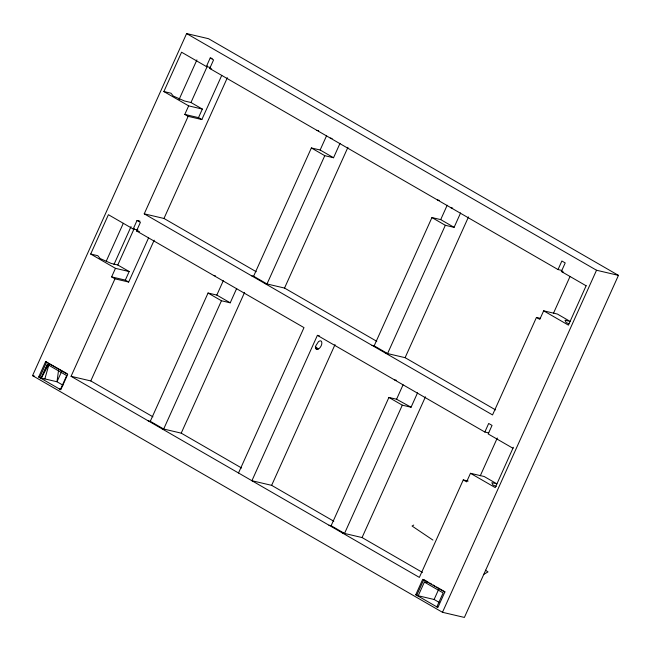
<?xml version="1.0" encoding="UTF-8"?>
<svg xmlns="http://www.w3.org/2000/svg" width="651" height="651" viewBox="0 0 651 651"><rect width="100%" height="100%" fill="white"/><g stroke="black" fill="none" stroke-linecap="round" stroke-linejoin="round"><path stroke-width="0.98" d="M58.614 369.76L57.003 381.763L62.919 385.18M44.829 378.915L49.004 364.414M32.55 375.627L186.609 33.567L208.523 38.702L618.45 275.373L464.391 617.433L442.477 612.298L32.55 375.627L34.454 376.075M115.471 268.342L111.622 276.895L125.317 280.101L129.175 271.548L115.471 268.342L90.692 254.036L108.408 214.7L133.186 229.006L138.085 230.153M188.652 105.869L184.794 114.413L198.498 117.628L202.347 109.075L188.652 105.869L163.865 91.555L181.58 52.218L206.367 66.532L210.281 67.444M45.611 361.622L67.712 374.382L60.779 389.77L38.678 377.01L45.611 361.622L67.11 373.658M38.678 377.01L39.776 377.271L46.709 361.875M48.353 365.17L41.33 378.093L47.49 364.414L41.111 378.044L39.776 377.271M106.227 261.23L123.308 223.301M179.033 99.587L196.911 59.892M61.528 371.729L57.003 381.763L40.02 377.783M113.958 264.526L131.038 226.597M133.186 229.006L137.044 220.453L139.973 221.145M206.367 66.532L210.216 57.98L212.177 58.435M90.692 254.036L97.813 255.705L100.132 258.545L111.207 263.435L117.782 264.981L134.269 228.387M163.865 91.555L170.993 93.223L173.304 96.063L184.388 100.962L190.963 102.5L207.441 65.906M468.167 481.065L463.268 479.917L419.366 577.404L71.065 376.311L114.967 278.831L128.67 282.038L148.583 237.835M238.518 472.992L303.993 327.616L136.539 230.942L140.388 222.39L137.044 220.453M540.363 318.355L536.448 317.444L492.538 414.923L144.237 213.837L188.147 116.35L201.851 119.556L221.755 75.353M561.927 270.466L558.013 269.555L209.72 68.461L213.569 59.908L210.216 57.98M71.065 376.311L90.79 380.933L154.181 240.186M144.237 213.837L163.971 218.459L227.362 77.713M148.094 420.782L150.283 421.303L208.051 293.031L216.824 295.082L230.218 302.813L236.704 288.409M216.824 295.082L223.309 280.679M230.218 302.813L221.454 300.762L163.678 429.033L150.283 421.303M161.489 428.521L181.214 433.143L244.605 292.397M251.408 275.715L253.605 276.227L311.373 147.956L320.146 150.007L333.54 157.737L340.025 143.334M320.146 150.007L326.631 135.603M333.54 157.737L324.768 155.687L267 283.958L253.605 276.227M264.811 283.445L284.536 288.067L347.927 147.321M319.356 335.81L317.387 335.355L251.913 480.723L271.638 485.345L333.784 521.223M271.638 485.345L335.029 344.599M371.973 345.315L374.17 345.836L431.938 217.564L440.711 219.615L454.105 227.345L460.591 212.942M440.711 219.615L447.196 205.211M454.105 227.345L445.333 225.295L387.565 353.566L374.17 345.836M385.376 353.054L405.101 357.676L468.492 216.929M328.942 525.194L331.131 525.715L388.907 397.444L396.573 399.234L411.066 407.225L417.551 392.822M396.573 399.234L403.059 384.831M411.066 407.225L402.302 405.174L344.525 533.446L331.131 525.715M342.336 532.933L362.062 537.555L425.453 396.809M317.387 335.355L484.84 432.028L488.689 423.475L492.042 425.412L488.185 433.965L512.972 448.27M558.013 269.555L561.87 261.002L565.214 262.931L561.365 271.483L586.144 285.797M415.777 594.729L422.711 579.341L444.82 592.101L437.887 607.489L415.777 594.729L418.219 595.763L424.379 582.075L426.25 582.515M496.249 486.427L492.962 485.052L491.839 482.668L496.9 483.856L484.173 476.508L470.47 473.301L466.621 481.854L463.268 479.917M568.876 323.726L566.142 322.579L565.019 320.194L570.073 321.374L557.346 314.034L543.65 310.82L539.793 319.372L536.448 317.444M416.876 594.99L423.809 579.593L428.057 582.051M480.292 475.759L497.291 438.001M553.464 313.277L570.056 276.447M417.12 595.502L434.111 599.481L438.628 589.448M513.379 447.261L495.256 487.607L470.47 473.301M586.144 285.699L568.429 325.134L543.65 310.82M442.477 612.298L596.528 270.238L618.45 275.373M413.743 525.064L412.059 526.032L432.915 540.07M483.799 574.337L487.998 571.912L485.491 570.227M317.086 349.465A4.736 2.734 -60 0 1 315.873 345.673L318.437 341.71A4.736 2.734 -60 0 1 320.943 340.912A4.858 2.799 -60 0 1 321.578 344.704A4.858 2.799 -60 0 1 318.599 348.887L317.086 349.465L315.418 348.497M209.72 68.461L211.673 68.925M316.882 130.338L318.713 130.761M330.285 138.069L332.108 138.5M437.448 199.947L439.279 200.37M450.85 207.677L452.673 208.108M561.365 271.483L563.318 271.947M136.539 230.942L139.477 231.626M213.569 275.414L215.391 275.837M394.416 379.826L396.386 380.282M484.84 432.028L488.755 432.948M59.444 388.997L60.535 389.257L66.703 375.578L47.279 364.357M436.544 606.716L437.643 606.976L436.967 606.586L443.136 592.906L424.379 582.075M186.609 33.567L596.528 270.238M311.373 147.956L324.768 155.687M431.938 217.564L445.333 225.295M190.963 102.5L202.347 109.075M198.498 117.628L201.851 119.556M184.794 114.413L188.147 116.35M163.971 218.459L256.209 271.711M284.536 288.067L376.774 341.319M405.101 357.676L495.582 409.91M315.247 346.95L318.599 348.887M208.051 293.031L221.454 300.762M388.907 397.444L402.302 405.174M117.782 264.981L129.175 271.548M125.317 280.101L128.67 282.038M111.622 276.895L114.967 278.831M90.79 380.933L152.936 416.819M181.214 433.143L241.611 468.012M362.062 537.555L422.458 572.424M429.758 583.027L431.458 584.012M433.159 584.997L434.86 585.973M436.561 586.958L445.064 591.865M434.111 599.481L439.222 602.435"/></g></svg>
